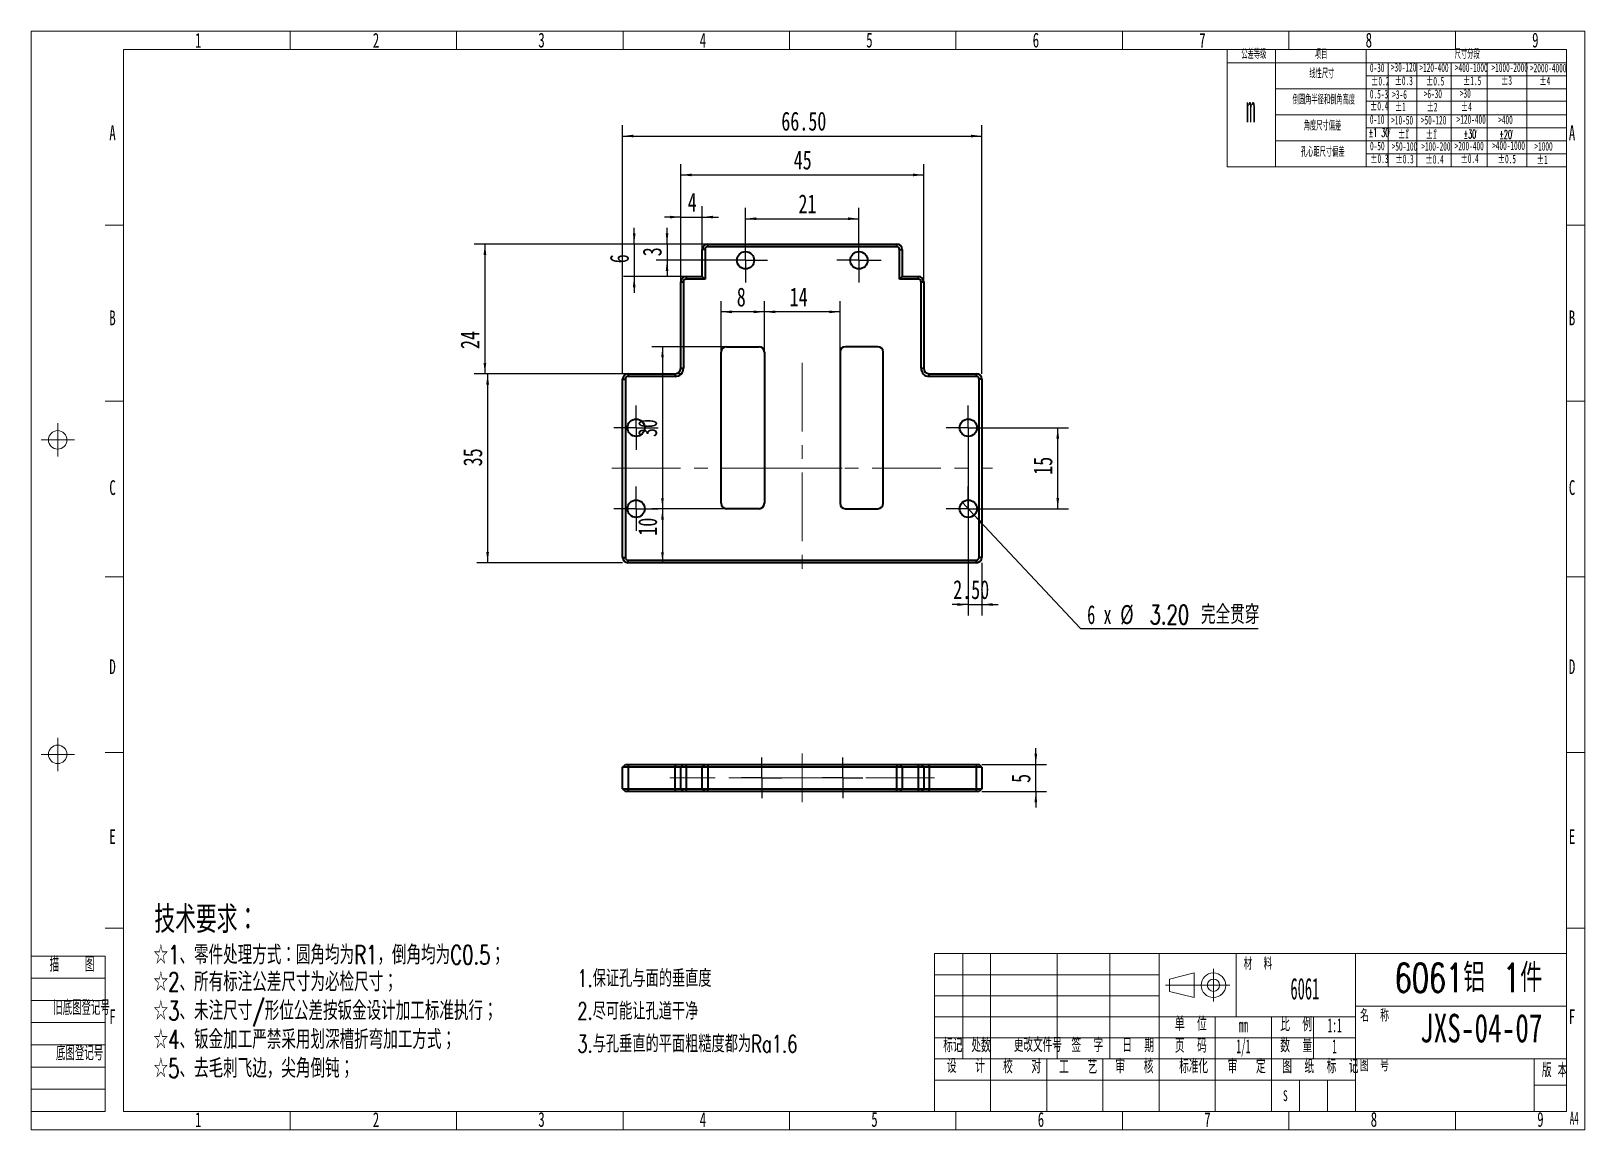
# Model space of a CAD drawing. Header units: millimetres. Extents: x 5 to 292, y 3 to 206.
import ezdxf

# ---------------------------------------------------------------- set-up
doc = ezdxf.new("R2010")
doc.units = ezdxf.units.MM
doc.linetypes.add('CENTERX2', pattern=[20.32, 12.7, -2.54, 2.54, -2.54])
doc.layers.add('10', color=7, linetype='Continuous')
doc.layers.add('SLD-0', color=7, linetype='Continuous')
doc.layers.add('粗实线层', color=7, linetype='Continuous', lineweight=25)
doc.styles.add('SLDTEXTSTYLE0', font='TXT', dxfattribs={"width": 0.7, "bigfont": 'bigfont'})
doc.styles.add('SLDTEXTSTYLE1', font='TXT', dxfattribs={"width": 0.7})
doc.styles.add('SLDTEXTSTYLE10', font='TXT', dxfattribs={"width": 0.510549})
doc.styles.add('SLDTEXTSTYLE11', font='TXT', dxfattribs={"width": 0.516878})
doc.styles.add('SLDTEXTSTYLE12', font='TXT', dxfattribs={"width": 0.516878, "bigfont": 'bigfont'})
doc.styles.add('SLDTEXTSTYLE13', font='TXT', dxfattribs={"width": 0.633333})
doc.styles.add('SLDTEXTSTYLE2', font='TXT', dxfattribs={"width": 0.49, "bigfont": 'bigfont'})
doc.styles.add('SLDTEXTSTYLE3', font='TXT', dxfattribs={"width": 0.495, "bigfont": 'bigfont'})
doc.styles.add('SLDTEXTSTYLE4', font='TXT', dxfattribs={"width": 0.496, "bigfont": 'bigfont'})
doc.styles.add('SLDTEXTSTYLE5', font='TXT', dxfattribs={"width": 0.5125, "bigfont": 'bigfont'})
doc.styles.add('SLDTEXTSTYLE6', font='TXT', dxfattribs={"width": 0.49})
doc.styles.add('SLDTEXTSTYLE7', font='TXT', dxfattribs={"width": 0.638186})
doc.styles.add('SLDTEXTSTYLE8', font='TXT', dxfattribs={"width": 0.484951, "bigfont": 'bigfont'})
doc.styles.add('SLDTEXTSTYLE9', font='TXT', dxfattribs={"width": 0.454852, "bigfont": 'bigfont'})
doc.dimstyles.new('SLDDIMSTYLE0', dxfattribs={"dimtxt": 3.5, "dimasz": 2, "dimexe": 0, "dimexo": 0.0625, "dimgap": 0.875, "dimtad": 2, "dimrnd": 1e-09, "dimzin": 12, "dimdsep": 46, "dimtxsty": 'SLDTEXTSTYLE1', "dimsah": 1, "dimcen": 0.09, "dimadec": 0, "dimazin": 3, "dimtfac": 1, "dimtofl": 0, "dimtmove": 0, "dimatfit": 3, "dimfxl": 0, "dimfrac": 2, "dimtolj": 1, "dimtzin": 12, "dimarcsym": 0})
doc.dimstyles.new('SLDDIMSTYLE1', dxfattribs={"dimtxt": 3.5, "dimasz": 2, "dimexe": 0, "dimexo": 0.0625, "dimgap": 0.875, "dimtad": 2, "dimrnd": 1e-09, "dimzin": 4, "dimdsep": 46, "dimtxsty": 'SLDTEXTSTYLE1', "dimsah": 1, "dimcen": 0.09, "dimadec": 0, "dimazin": 1, "dimtfac": 1, "dimtofl": 0, "dimtmove": 0, "dimatfit": 3, "dimfxl": 0, "dimfrac": 2, "dimtolj": 1, "dimtzin": 12, "dimarcsym": 0})
doc.dimstyles.new('SLDDIMSTYLE2', dxfattribs={"dimtxt": 3.5, "dimasz": 2, "dimexe": 0, "dimexo": 0.0625, "dimgap": 0.875, "dimtad": 2, "dimrnd": 1e-09, "dimzin": 4, "dimdsep": 46, "dimtxsty": 'SLDTEXTSTYLE1', "dimsah": 1, "dimcen": 0.09, "dimadec": 0, "dimazin": 1, "dimtfac": 1, "dimtmove": 0, "dimatfit": 0, "dimfxl": 0, "dimfrac": 2, "dimtolj": 1, "dimtzin": 12, "dimarcsym": 0})
doc.dimstyles.new('SLDDIMSTYLE3', dxfattribs={"dimtxt": 3.5, "dimasz": 2, "dimexe": 0, "dimexo": 0.0625, "dimgap": 0.875, "dimtad": 0, "dimtih": 1, "dimtoh": 1, "dimrnd": 1e-09, "dimzin": 4, "dimdsep": 46, "dimtxsty": 'SLDTEXTSTYLE1', "dimblk1": 'NONE', "dimsah": 1, "dimcen": 0, "dimadec": 0, "dimazin": 1, "dimtfac": 1, "dimtmove": 0, "dimatfit": 3, "dimldrblk": 'NONE', "dimfxl": 0, "dimfrac": 2, "dimtolj": 1, "dimtzin": 12, "dimarcsym": 0})
doc.dimstyles.new('SLDDIMSTYLE4', dxfattribs={"dimtxt": 3.5, "dimasz": 2, "dimexe": 0, "dimexo": 0.0625, "dimgap": 0.875, "dimtad": 2, "dimrnd": 1e-09, "dimzin": 12, "dimdsep": 46, "dimtxsty": 'SLDTEXTSTYLE1', "dimsah": 1, "dimcen": 0.09, "dimadec": 0, "dimazin": 3, "dimtfac": 1, "dimtmove": 0, "dimatfit": 0, "dimfxl": 0, "dimfrac": 2, "dimtolj": 1, "dimtzin": 12, "dimarcsym": 0})

# ---------------------------------------------------------------- blocks, each defined once
blk = doc.blocks.new('SW_NOTE_0')
at = {"layer": 'SLD-0', "color": 0, "char_height": 3.5, "attachment_point": 1, "style": 'SLDTEXTSTYLE0'}
for s, insert in [('☆2、所有标注公差尺寸为必检尺寸；', (0, 4.51)), ('☆3、未注尺寸/形位公差按钣金设计加工标准执行；', (0, -0.82)), ('☆4、钣金加工严禁采用划深槽折弯加工方式；', (0, -6.15)), ('☆5、去毛刺飞边，尖角倒钝；', (0, -11.48))]:
    blk.add_mtext(s, dxfattribs=dict(at, insert=insert))
blk = doc.blocks.new('SW_NOTE_0_1')
at = {"layer": 'SLD-0', "color": 0, "char_height": 1.6, "attachment_point": 1, "style": 'SLDTEXTSTYLE11'}
for s, insert in [('±1', (0, 2.06)), ('°', (1.55, 2.19))]:
    blk.add_mtext(s, dxfattribs=dict(at, insert=insert))
blk = doc.blocks.new('SW_NOTE_0_2')
at = {"layer": 'SLD-0', "color": 0, "char_height": 1.6, "attachment_point": 1, "style": 'SLDTEXTSTYLE11'}
for s, insert in [('±1', (0, 2.06)), ('°', (1.55, 2.19))]:
    blk.add_mtext(s, dxfattribs=dict(at, insert=insert))
blk = doc.blocks.new('SW_NOTE_0_3')
at = {"layer": '粗实线层', "color": 0, "char_height": 3.175, "attachment_point": 1, "style": 'SLDTEXTSTYLE0'}
for s, insert in [('1.保证孔与面的垂直度', (0, 4.09)), ('2.尽可能让孔道干净', (0, -1.97)), ('3.与孔垂直的平面粗糙度都为Ra1.6', (0, -8.03))]:
    blk.add_mtext(s, dxfattribs=dict(at, insert=insert))
blk = doc.blocks.new('_D')
at = {"layer": '10'}
for p, q in [((114.03, 142.81), (87.03, 142.81)), ((89.03, 142.81), (89.03, 107.81)), ((114.03, 107.81), (87.03, 107.81))]:
    blk.add_line(p, q, dxfattribs=at)
for points in [[(89.03, 142.81), (88.78, 140.81), (89.28, 140.81)], [(89.03, 107.81), (89.28, 109.81), (88.78, 109.81)]]:
    blk.add_solid(points, dxfattribs=at)
at = {"layer": '10', "insert": (84.52, 125.66), "char_height": 3.5, "attachment_point": 1, "rotation": 90, "style": 'SLDTEXTSTYLE1'}
blk.add_mtext('35', dxfattribs=at)
blk = doc.blocks.new('_D_1')
at = {"layer": '10'}
for p, q in [((124.78, 166.81), (86.53, 166.81)), ((88.53, 166.81), (88.53, 142.81)), ((124.78, 142.81), (86.53, 142.81))]:
    blk.add_line(p, q, dxfattribs=at)
for points in [[(88.53, 166.81), (88.28, 164.81), (88.78, 164.81)], [(88.53, 142.81), (88.78, 144.81), (88.28, 144.81)]]:
    blk.add_solid(points, dxfattribs=at)
at = {"layer": '10', "insert": (84.02, 147.38), "char_height": 3.5, "attachment_point": 1, "rotation": 90, "style": 'SLDTEXTSTYLE1'}
blk.add_mtext('24', dxfattribs=at)
blk = doc.blocks.new('_D_2')
at = {"layer": '10'}
for p, q in [((114.03, 142.81), (114.03, 188.81)), ((180.53, 142.81), (180.53, 188.81)), ((114.03, 186.81), (180.53, 186.81))]:
    blk.add_line(p, q, dxfattribs=at)
for points in [[(114.03, 186.81), (116.03, 186.56), (116.03, 187.06)], [(180.53, 186.81), (178.53, 187.06), (178.53, 186.56)]]:
    blk.add_solid(points, dxfattribs=at)
at = {"layer": '10', "insert": (143.41, 191.32), "char_height": 3.5, "attachment_point": 1, "style": 'SLDTEXTSTYLE1'}
blk.add_mtext('66.50', dxfattribs=at)
blk = doc.blocks.new('_D_3')
at = {"layer": '10'}
for p, q in [((178.03, 128.71), (178.03, 98.07)), ((180.53, 107.81), (180.53, 98.07)), ((178.03, 100.07), (175.03, 100.07)), ((178.03, 100.07), (180.53, 100.07)), ((180.53, 100.07), (183.53, 100.07))]:
    blk.add_line(p, q, dxfattribs=at)
for points in [[(178.03, 100.07), (176.03, 100.32), (176.03, 99.82)], [(180.53, 100.07), (182.53, 99.82), (182.53, 100.32)]]:
    blk.add_solid(points, dxfattribs=at)
at = {"layer": '10', "insert": (175.23, 104.59), "char_height": 3.5, "attachment_point": 1, "style": 'SLDTEXTSTYLE1'}
blk.add_mtext('2.50', dxfattribs=at)
blk = doc.blocks.new('_D_4')
at = {"layer": '10'}
for p, q in [((182.13, 132.81), (196.59, 132.81)), ((194.59, 117.81), (194.59, 132.81)), ((182.13, 117.81), (196.59, 117.81))]:
    blk.add_line(p, q, dxfattribs=at)
for points in [[(194.59, 132.81), (194.34, 130.81), (194.84, 130.81)], [(194.59, 117.81), (194.84, 119.81), (194.34, 119.81)]]:
    blk.add_solid(points, dxfattribs=at)
at = {"layer": '10', "insert": (190.08, 124.09), "char_height": 3.5, "attachment_point": 1, "rotation": 90, "style": 'SLDTEXTSTYLE1'}
blk.add_mtext('15', dxfattribs=at)
blk = doc.blocks.new('_D_5')
at = {"layer": '10'}
for p, q in [((176.94, 118.98), (179.12, 116.64)), ((179.12, 116.64), (198.79, 95.63)), ((198.79, 95.63), (231.73, 95.63))]:
    blk.add_line(p, q, dxfattribs=at)
blk.add_solid([(179.12, 116.64), (180.31, 115.01), (180.67, 115.35)], dxfattribs=at)
at = {"layer": '10', "char_height": 3.5, "attachment_point": 1}
for s, insert, style in [('6 x', (200.04, 99.96), 'SLDTEXTSTYLE13'), ('%%c', (206.16, 99.97), 'SLDTEXTSTYLE1'), ('3.20 完全贯穿', (211.59, 99.96), 'SLDTEXTSTYLE0')]:
    blk.add_mtext(s, dxfattribs=dict(at, insert=insert, style=style))
blk = doc.blocks.new('_None')
blk = doc.blocks.new('_D_6')
at = {"layer": '10'}
for p, q in [((122.25, 166.81), (122.25, 169.81)), ((129.78, 166.81), (120.25, 166.81)), ((122.25, 166.81), (122.25, 163.81)), ((132.68, 163.81), (120.25, 163.81)), ((122.25, 163.81), (122.25, 160.81))]:
    blk.add_line(p, q, dxfattribs=at)
for points in [[(122.25, 166.81), (122.5, 168.81), (122, 168.81)], [(122.25, 163.81), (122, 161.81), (122.5, 161.81)]]:
    blk.add_solid(points, dxfattribs=at)
at = {"layer": '10', "insert": (117.74, 164.55), "char_height": 3.5, "attachment_point": 1, "rotation": 90, "style": 'SLDTEXTSTYLE1'}
blk.add_mtext('3', dxfattribs=at)
blk = doc.blocks.new('_D_7')
at = {"layer": '10'}
for p, q in [((136.78, 167.91), (136.78, 173.5)), ((157.78, 167.91), (157.78, 173.5)), ((136.78, 171.5), (157.78, 171.5))]:
    blk.add_line(p, q, dxfattribs=at)
for points in [[(136.78, 171.5), (138.78, 171.25), (138.78, 171.75)], [(157.78, 171.5), (155.78, 171.75), (155.78, 171.25)]]:
    blk.add_solid(points, dxfattribs=at)
at = {"layer": '10', "insert": (146.58, 176.01), "char_height": 3.5, "attachment_point": 1, "style": 'SLDTEXTSTYLE1'}
blk.add_mtext('21', dxfattribs=at)
blk = doc.blocks.new('_D_8')
at = {"layer": '10'}
for p, q in [((124.78, 159.81), (124.78, 181.61)), ((169.78, 159.81), (169.78, 181.61)), ((124.78, 179.61), (169.78, 179.61))]:
    blk.add_line(p, q, dxfattribs=at)
for points in [[(124.78, 179.61), (126.78, 179.36), (126.78, 179.86)], [(169.78, 179.61), (167.78, 179.86), (167.78, 179.36)]]:
    blk.add_solid(points, dxfattribs=at)
at = {"layer": '10', "insert": (145.7, 184.12), "char_height": 3.5, "attachment_point": 1, "style": 'SLDTEXTSTYLE1'}
blk.add_mtext('45', dxfattribs=at)
blk = doc.blocks.new('_D_9')
at = {"layer": '10'}
for p, q in [((116.17, 166.81), (116.17, 169.81)), ((129.78, 166.81), (114.17, 166.81)), ((116.17, 166.81), (116.17, 160.81)), ((125.78, 160.81), (114.17, 160.81)), ((116.17, 160.81), (116.17, 157.81))]:
    blk.add_line(p, q, dxfattribs=at)
for points in [[(116.17, 166.81), (116.42, 168.81), (115.92, 168.81)], [(116.17, 160.81), (115.92, 158.81), (116.42, 158.81)]]:
    blk.add_solid(points, dxfattribs=at)
at = {"layer": '10', "insert": (111.66, 163.26), "char_height": 3.5, "attachment_point": 1, "rotation": 90, "style": 'SLDTEXTSTYLE1'}
blk.add_mtext('6', dxfattribs=at)
blk = doc.blocks.new('_D_10')
at = {"layer": '10'}
for p, q in [((124.78, 159.81), (124.78, 173.81)), ((128.78, 165.81), (128.78, 173.81)), ((124.78, 171.81), (121.78, 171.81)), ((124.78, 171.81), (128.78, 171.81)), ((128.78, 171.81), (131.78, 171.81))]:
    blk.add_line(p, q, dxfattribs=at)
for points in [[(124.78, 171.81), (122.78, 172.06), (122.78, 171.56)], [(128.78, 171.81), (130.78, 171.56), (130.78, 172.06)]]:
    blk.add_solid(points, dxfattribs=at)
at = {"layer": '10', "insert": (126.09, 176.32), "char_height": 3.5, "attachment_point": 1, "style": 'SLDTEXTSTYLE1'}
blk.add_mtext('4', dxfattribs=at)
blk = doc.blocks.new('_D_11')
at = {"layer": '10'}
for p, q in [((132.28, 146.81), (132.28, 156.26)), ((140.28, 146.81), (140.28, 156.26)), ((140.28, 154.26), (132.28, 154.26))]:
    blk.add_line(p, q, dxfattribs=at)
for points in [[(132.28, 154.26), (134.28, 154.01), (134.28, 154.51)], [(140.28, 154.26), (138.28, 154.51), (138.28, 154.01)]]:
    blk.add_solid(points, dxfattribs=at)
at = {"layer": '10', "insert": (135.16, 158.77), "char_height": 3.5, "attachment_point": 1, "style": 'SLDTEXTSTYLE1'}
blk.add_mtext('8', dxfattribs=at)
blk = doc.blocks.new('_D_12')
at = {"layer": '10'}
for p, q in [((133.28, 147.81), (119.41, 147.81)), ((121.41, 147.81), (121.41, 117.81)), ((133.28, 117.81), (119.41, 117.81))]:
    blk.add_line(p, q, dxfattribs=at)
for points in [[(121.41, 147.81), (121.16, 145.81), (121.66, 145.81)], [(121.41, 117.81), (121.66, 119.81), (121.16, 119.81)]]:
    blk.add_solid(points, dxfattribs=at)
at = {"layer": '10', "insert": (116.9, 131.08), "char_height": 3.5, "attachment_point": 1, "rotation": 90, "style": 'SLDTEXTSTYLE1'}
blk.add_mtext('30', dxfattribs=at)
blk = doc.blocks.new('_D_13')
at = {"layer": '10'}
for p, q in [((140.28, 146.81), (140.28, 156.26)), ((154.28, 146.81), (154.28, 156.26)), ((154.28, 154.26), (140.28, 154.26))]:
    blk.add_line(p, q, dxfattribs=at)
for points in [[(140.28, 154.26), (142.28, 154.01), (142.28, 154.51)], [(154.28, 154.26), (152.28, 154.51), (152.28, 154.01)]]:
    blk.add_solid(points, dxfattribs=at)
at = {"layer": '10', "insert": (144.95, 158.77), "char_height": 3.5, "attachment_point": 1, "style": 'SLDTEXTSTYLE1'}
blk.add_mtext('14', dxfattribs=at)
blk = doc.blocks.new('_D_14')
at = {"layer": '10'}
for p, q in [((133.28, 117.81), (119.41, 117.81)), ((121.41, 117.81), (121.41, 107.81))]:
    blk.add_line(p, q, dxfattribs=at)
for points in [[(121.41, 117.81), (121.16, 115.81), (121.66, 115.81)], [(121.41, 107.81), (121.66, 109.81), (121.16, 109.81)]]:
    blk.add_solid(points, dxfattribs=at)
at = {"layer": '10', "insert": (116.9, 112.82), "char_height": 3.5, "attachment_point": 1, "rotation": 90, "style": 'SLDTEXTSTYLE1'}
blk.add_mtext('10', dxfattribs=at)
blk = doc.blocks.new('SW_CENTERMARKSYMBOL_0')
at = {"layer": '10', "color": 0}
for p, q in [((0, 2.5), (0, 4.1)), ((-2.5, 0), (-4.1, 0)), ((0, 0), (-2.5, 0)), ((0, 0), (0, 2.5)), ((0, 0), (0, -2.5)), ((0, 0), (2.5, 0)), ((2.5, 0), (4.1, 0)), ((0, -2.5), (0, -4.1))]:
    blk.add_line(p, q, dxfattribs=at)
blk = doc.blocks.new('SW_CENTERMARKSYMBOL_1')
at = {"layer": '10', "color": 0}
for p, q in [((0, 2.5), (0, 4.1)), ((-2.5, 0), (-4.1, 0)), ((0, 0), (-2.5, 0)), ((0, 0), (0, 2.5)), ((0, 0), (0, -2.5)), ((0, 0), (2.5, 0)), ((2.5, 0), (4.1, 0)), ((0, -2.5), (0, -4.1))]:
    blk.add_line(p, q, dxfattribs=at)
blk = doc.blocks.new('SW_CENTERMARKSYMBOL_2')
at = {"layer": '10', "color": 0}
for p, q in [((0, 2.5), (0, 4.1)), ((-2.5, 0), (-4.1, 0)), ((0, 0), (-2.5, 0)), ((0, 0), (0, 2.5)), ((0, 0), (0, -2.5)), ((0, 0), (2.5, 0)), ((2.5, 0), (4.1, 0)), ((0, -2.5), (0, -4.1))]:
    blk.add_line(p, q, dxfattribs=at)
blk = doc.blocks.new('SW_CENTERMARKSYMBOL_3')
at = {"layer": '10', "color": 0}
for p, q in [((0, 2.5), (0, 4.1)), ((-2.5, 0), (-4.1, 0)), ((0, 0), (-2.5, 0)), ((0, 0), (0, 2.5)), ((0, 0), (0, -2.5)), ((0, 0), (2.5, 0)), ((2.5, 0), (4.1, 0)), ((0, -2.5), (0, -4.1))]:
    blk.add_line(p, q, dxfattribs=at)
blk = doc.blocks.new('SW_CENTERMARKSYMBOL_4')
at = {"layer": '10', "color": 0}
for p, q in [((0, 2.5), (0, 4.1)), ((-2.5, 0), (-4.1, 0)), ((0, 0), (-2.5, 0)), ((0, 0), (0, 2.5)), ((0, 0), (0, -2.5)), ((0, 0), (2.5, 0)), ((2.5, 0), (4.1, 0)), ((0, -2.5), (0, -4.1))]:
    blk.add_line(p, q, dxfattribs=at)
blk = doc.blocks.new('SW_CENTERMARKSYMBOL_5')
at = {"layer": '10', "color": 0}
for p, q in [((0, 2.5), (0, 4.1)), ((-2.5, 0), (-4.1, 0)), ((0, 0), (-2.5, 0)), ((0, 0), (0, 2.5)), ((0, 0), (0, -2.5)), ((0, 0), (2.5, 0)), ((2.5, 0), (4.1, 0)), ((0, -2.5), (0, -4.1))]:
    blk.add_line(p, q, dxfattribs=at)
blk = doc.blocks.new('_D_15')
at = {"layer": '10'}
for p, q in [((190.53, 70.47), (190.53, 73.47)), ((180.53, 70.47), (192.53, 70.47)), ((190.53, 65.47), (190.53, 70.47)), ((180.53, 65.47), (192.53, 65.47)), ((190.53, 65.47), (190.53, 62.47))]:
    blk.add_line(p, q, dxfattribs=at)
for points in [[(190.53, 70.47), (190.78, 72.47), (190.28, 72.47)], [(190.53, 65.47), (190.28, 63.47), (190.78, 63.47)]]:
    blk.add_solid(points, dxfattribs=at)
at = {"layer": '10', "insert": (186.02, 67.05), "char_height": 3.5, "attachment_point": 1, "rotation": 90, "style": 'SLDTEXTSTYLE1'}
blk.add_mtext('5', dxfattribs=at)
blk = doc.blocks.new('SW_CENTERMARKSYMBOL_6')
at = {"layer": '10', "color": 0}
for p, q in [((0, 2.5), (0, 3.75)), ((-2.5, 0), (-3.75, 0)), ((0, 0), (-2.5, 0)), ((0, 0), (0, 2.5)), ((0, 0), (0, -2.5)), ((0, 0), (2.5, 0)), ((2.5, 0), (3.75, 0)), ((0, -2.5), (0, -3.75))]:
    blk.add_line(p, q, dxfattribs=at)
blk = doc.blocks.new('SW_CENTERMARKSYMBOL_7')
at = {"layer": '10', "color": 0}
for p, q in [((0, 2.5), (0, 3.75)), ((-2.5, 0), (-3.75, 0)), ((0, 0), (-2.5, 0)), ((0, 0), (0, 2.5)), ((0, 0), (0, -2.5)), ((0, 0), (2.5, 0)), ((2.5, 0), (3.75, 0)), ((0, -2.5), (0, -3.75))]:
    blk.add_line(p, q, dxfattribs=at)

msp = doc.modelspace()

# ---------------------------------------------------------------- linework, layer by layer
at = {"color": 7, "linetype": 'Continuous', "lineweight": 35}
for p, q in [((129.28, 165.81), (128.78, 165.81)), ((128.78, 160.81), (128.78, 165.81)), ((129.28, 165.81), (129.28, 160.31)), ((129.78, 166.31), (129.78, 166.81)), ((129.78, 166.81), (164.78, 166.81)), ((164.78, 166.31), (129.78, 166.31)), ((164.78, 166.31), (164.78, 166.81)), ((165.28, 160.31), (165.28, 165.81)), ((165.28, 165.81), (165.78, 165.81)), ((165.78, 165.81), (165.78, 160.81)), ((124.78, 159.81), (125.28, 159.81)), ((124.78, 143.81), (124.78, 159.81)), ((125.28, 159.81), (125.28, 143.81)), ((125.78, 160.81), (125.78, 160.31)), ((125.78, 160.81), (128.78, 160.81)), ((129.28, 160.31), (125.78, 160.31)), ((129.28, 160.31), (128.78, 160.81)), ((165.28, 160.31), (165.78, 160.81)), ((168.78, 160.31), (165.28, 160.31)), ((165.78, 160.81), (168.78, 160.81)), ((168.78, 160.31), (168.78, 160.81)), ((169.28, 143.81), (169.28, 159.81)), ((169.28, 159.81), (169.78, 159.81)), ((169.78, 159.81), (169.78, 143.81)), ((132.28, 118.81), (132.28, 146.81)), ((133.28, 147.81), (139.28, 147.81)), ((140.28, 146.81), (140.28, 118.81)), ((154.28, 146.81), (154.28, 118.81)), ((161.28, 147.81), (155.28, 147.81)), ((162.28, 118.81), (162.28, 146.81)), ((114.03, 108.81), (114.03, 141.81)), ((114.03, 141.81), (114.53, 141.81)), ((114.53, 141.81), (114.53, 108.81)), ((115.03, 142.81), (115.03, 142.31)), ((115.03, 142.81), (123.78, 142.81)), ((123.78, 142.31), (115.03, 142.31)), ((123.78, 142.81), (123.78, 142.31)), ((124.78, 143.81), (125.28, 143.81)), ((169.28, 143.81), (169.78, 143.81)), ((170.78, 142.31), (170.78, 142.81)), ((170.78, 142.81), (179.53, 142.81)), ((179.53, 142.31), (170.78, 142.31)), ((179.53, 142.31), (179.53, 142.81)), ((180.03, 108.81), (180.03, 141.81)), ((180.53, 141.81), (180.03, 141.81)), ((180.53, 141.81), (180.53, 108.81)), ((139.28, 117.81), (133.28, 117.81)), ((155.28, 117.81), (161.28, 117.81)), ((114.03, 108.81), (114.53, 108.81)), ((115.03, 108.31), (179.53, 108.31)), ((115.03, 107.81), (115.03, 108.31)), ((179.53, 107.81), (115.03, 107.81)), ((179.53, 107.81), (179.53, 108.31)), ((180.53, 108.81), (180.03, 108.81)), ((114.03, 69.973), (114.53, 70.473)), ((115.03, 69.973), (114.03, 69.973)), ((114.03, 65.973), (114.03, 69.973)), ((114.53, 70.473), (115.03, 70.473)), ((115.03, 70.473), (115.03, 69.973)), ((115.03, 70.473), (123.78, 70.473)), ((123.78, 69.973), (115.03, 69.973)), ((115.03, 69.973), (115.03, 65.973)), ((123.78, 70.473), (123.78, 69.973)), ((123.78, 70.473), (125.28, 70.473)), ((124.78, 69.973), (123.78, 69.973)), ((123.78, 65.973), (123.78, 69.973)), ((125.28, 70.473), (124.78, 69.973)), ((125.78, 69.973), (124.78, 69.973)), ((124.78, 65.973), (124.78, 69.973)), ((125.28, 70.473), (125.78, 70.473)), ((125.78, 70.473), (125.78, 69.973)), ((125.78, 70.473), (129.28, 70.473)), ((128.78, 69.973), (125.78, 69.973)), ((125.78, 69.973), (125.78, 65.973)), ((129.28, 70.473), (128.78, 69.973)), ((129.78, 69.973), (128.78, 69.973)), ((128.78, 65.973), (128.78, 69.973)), ((129.28, 70.473), (129.78, 70.473)), ((129.78, 70.473), (164.78, 70.473)), ((129.78, 70.473), (129.78, 69.973)), ((164.78, 69.973), (129.78, 69.973)), ((129.78, 69.973), (129.78, 65.973)), ((164.78, 70.473), (164.78, 69.973)), ((164.78, 70.473), (165.28, 70.473)), ((165.78, 69.973), (164.78, 69.973)), ((164.78, 65.973), (164.78, 69.973)), ((165.28, 70.473), (165.78, 69.973)), ((165.28, 70.473), (168.78, 70.473)), ((165.78, 69.973), (165.78, 65.973)), ((168.78, 69.973), (165.78, 69.973)), ((168.78, 69.973), (168.78, 70.473)), ((168.78, 70.473), (169.28, 70.473)), ((169.78, 69.973), (168.78, 69.973)), ((168.78, 65.973), (168.78, 69.973)), ((169.78, 69.973), (169.28, 70.473)), ((169.28, 70.473), (170.78, 70.473)), ((169.78, 69.973), (169.78, 65.973)), ((170.78, 69.973), (169.78, 69.973)), ((170.78, 69.973), (170.78, 70.473)), ((170.78, 70.473), (179.53, 70.473)), ((170.78, 69.973), (170.78, 65.973)), ((179.53, 69.973), (170.78, 69.973)), ((179.53, 69.973), (179.53, 70.473)), ((179.53, 70.473), (180.03, 70.473)), ((180.53, 69.973), (179.53, 69.973)), ((179.53, 65.973), (179.53, 69.973)), ((180.53, 69.973), (180.03, 70.473)), ((180.53, 69.973), (180.53, 65.973)), ((114.03, 65.973), (115.03, 65.973)), ((114.03, 65.973), (114.53, 65.473)), ((115.03, 65.473), (114.53, 65.473)), ((115.03, 65.973), (123.78, 65.973)), ((115.03, 65.973), (115.03, 65.473)), ((123.78, 65.473), (115.03, 65.473)), ((123.78, 65.973), (124.78, 65.973)), ((123.78, 65.973), (123.78, 65.473)), ((125.28, 65.473), (123.78, 65.473)), ((124.78, 65.973), (125.78, 65.973)), ((124.78, 65.973), (125.28, 65.473)), ((125.78, 65.473), (125.28, 65.473)), ((125.78, 65.973), (128.78, 65.973)), ((125.78, 65.973), (125.78, 65.473)), ((129.28, 65.473), (125.78, 65.473)), ((128.78, 65.973), (129.78, 65.973)), ((129.28, 65.473), (128.78, 65.973)), ((129.78, 65.473), (129.28, 65.473)), ((129.78, 65.973), (164.78, 65.973)), ((129.78, 65.473), (129.78, 65.973)), ((164.78, 65.473), (129.78, 65.473)), ((164.78, 65.973), (165.78, 65.973)), ((164.78, 65.473), (164.78, 65.973)), ((165.28, 65.473), (164.78, 65.473)), ((165.28, 65.473), (165.78, 65.973)), ((168.78, 65.473), (165.28, 65.473)), ((165.78, 65.973), (168.78, 65.973)), ((168.78, 65.973), (169.78, 65.973)), ((168.78, 65.473), (168.78, 65.973)), ((169.28, 65.473), (168.78, 65.473)), ((169.28, 65.473), (169.78, 65.973)), ((170.78, 65.473), (169.28, 65.473)), ((169.78, 65.973), (170.78, 65.973)), ((170.78, 65.473), (170.78, 65.973)), ((170.78, 65.973), (179.53, 65.973)), ((179.53, 65.473), (170.78, 65.473)), ((179.53, 65.973), (180.53, 65.973)), ((179.53, 65.473), (179.53, 65.973)), ((180.03, 65.473), (179.53, 65.473)), ((180.53, 65.973), (180.03, 65.473))]:
    msp.add_line(p, q, dxfattribs=at)
for centre in [(136.78, 163.81), (157.78, 163.81), (116.53, 132.81), (178.03, 132.81), (116.53, 117.81), (178.03, 117.81)]:
    msp.add_circle(centre, 1.6, dxfattribs=at)
for centre, radius, start, end in [((129.78, 165.81), 1, 90, 180), ((129.78, 165.81), 0.5, 90, 180), ((164.78, 165.81), 1, 0, 90), ((164.78, 165.81), 0.5, 0, 90), ((125.78, 159.81), 1, 90, 180), ((125.78, 159.81), 0.5, 90, 180), ((168.78, 159.81), 1, 0, 90), ((168.78, 159.81), 0.5, 0, 90), ((133.28, 146.81), 1, 90, 180), ((139.28, 146.81), 1, 0, 90), ((155.28, 146.81), 1, 90, 180), ((161.28, 146.81), 1, 0, 90), ((115.03, 141.81), 1, 90, 180), ((115.03, 141.81), 0.5, 90, 180), ((123.78, 143.81), 1.5, 270, 0), ((123.78, 143.81), 1, 270, 0), ((170.78, 143.81), 1.5, 180, 270), ((170.78, 143.81), 1, 180, 270), ((179.53, 141.81), 1, 0, 90), ((179.53, 141.81), 0.5, 0, 90), ((133.28, 118.81), 1, 180, 270), ((139.28, 118.81), 1, 270, 0), ((155.28, 118.81), 1, 180, 270), ((161.28, 118.81), 1, 270, 0), ((115.03, 108.81), 1, 180, 270), ((115.03, 108.81), 0.5, 180, 270), ((179.53, 108.81), 0.5, 270, 0), ((179.53, 108.81), 1, 270, 0)]:
    msp.add_arc(centre, radius, start, end, dxfattribs=at)
at = {"layer": '10', "linetype": 'CENTERX2', "lineweight": 18}
for p, q in [((147.28, 144.81), (147.28, 105.81)), ((112.03, 125.31), (154.655, 125.31)), ((139.905, 125.31), (182.53, 125.31)), ((147.28, 72.473), (147.28, 63.473)), ((171.78, 67.973), (122.78, 67.973))]:
    msp.add_line(p, q, dxfattribs=at)
at = {"layer": 'SLD-0', "color": 179, "linetype": 'Continuous', "lineweight": 18}
for p, q in [((4.5, 2.8), (4.5, 206.245)), ((4.5, 206.245), (292.2, 206.245)), ((52.45, 202.82), (52.45, 206.245)), ((83.275, 202.82), (83.275, 206.245)), ((114.1, 202.82), (114.1, 206.245)), ((144.925, 202.82), (144.925, 206.245)), ((144.925, 202.82), (144.925, 206.245)), ((175.75, 202.82), (175.75, 206.245)), ((175.75, 202.82), (175.75, 206.245)), ((206.575, 202.82), (206.575, 206.245)), ((206.575, 202.82), (206.575, 206.245)), ((237.4, 202.82), (237.4, 206.245)), ((237.4, 202.82), (237.4, 206.245)), ((268.225, 202.82), (268.225, 206.245)), ((268.225, 202.82), (268.225, 206.245)), ((292.2, 206.245), (292.2, 2.8)), ((21.625, 202.82), (288.775, 202.82)), ((21.625, 202.82), (21.625, 6.225)), ((225.984, 202.793), (288.775, 202.82)), ((225.984, 202.793), (225.984, 181.11)), ((234.928, 202.793), (234.928, 181.11)), ((251.668, 202.793), (251.668, 181.11)), ((288.775, 6.225), (288.775, 202.82)), ((288.775, 202.82), (288.775, 181.11)), ((225.984, 200.373), (234.907, 200.373)), ((234.928, 200.388), (288.761, 200.388)), ((255.797, 200.388), (255.797, 197.983)), ((261.072, 200.388), (261.072, 181.11)), ((267.446, 200.388), (267.446, 181.11)), ((274.097, 200.388), (274.097, 193.239)), ((281.436, 200.388), (281.436, 193.239)), ((251.699, 197.983), (288.761, 197.983)), ((255.797, 197.98), (255.797, 195.575)), ((234.928, 195.54), (288.761, 195.54)), ((251.699, 193.269), (288.775, 193.269)), ((255.797, 195.54), (255.797, 181.11)), ((274.097, 193.135), (274.097, 181.11)), ((281.436, 193.135), (281.436, 181.11)), ((234.928, 190.73), (288.775, 190.73)), ((251.678, 188.325), (288.775, 188.325)), ((234.928, 185.92), (288.775, 185.92)), ((251.678, 183.515), (288.775, 183.515)), ((225.984, 181.11), (288.761, 181.11)), ((21.625, 170.282), (18.2, 170.282)), ((288.775, 170.282), (292.2, 170.282)), ((21.625, 137.745), (18.2, 137.745)), ((288.775, 137.745), (292.2, 137.745)), ((9.432, 130.553), (9.432, 133.635)), ((9.432, 130.553), (6.35, 130.553)), ((9.432, 130.553), (12.515, 130.553)), ((9.432, 130.553), (9.432, 127.47)), ((21.625, 105.207), (18.2, 105.207)), ((288.775, 105.207), (292.2, 105.207)), ((9.432, 72.328), (9.432, 75.41)), ((9.432, 72.328), (6.35, 72.328)), ((9.432, 72.328), (9.432, 69.245)), ((9.432, 72.328), (12.515, 72.328)), ((21.625, 72.67), (18.2, 72.67)), ((288.775, 72.67), (292.2, 72.67)), ((21.625, 40.133), (18.2, 40.133)), ((288.775, 40.133), (292.2, 40.133)), ((18.2, 34.995), (4.5, 34.995)), ((18.2, 34.995), (18.2, 6.225)), ((171.742, 6.186), (171.742, 35.436)), ((171.742, 35.436), (288.742, 35.436)), ((177.016, 15.936), (177.016, 35.436)), ((182.142, 6.186), (182.142, 35.436)), ((194.492, 15.936), (194.492, 35.436)), ((204.242, 15.936), (204.242, 35.436)), ((213.342, 6.186), (213.342, 35.436)), ((227.642, 23.736), (227.642, 35.436)), ((249.742, 35.436), (249.742, 6.186)), ((288.776, 35.436), (288.776, 6.186)), ((215.292, 30.723), (219.842, 31.861)), ((219.842, 31.861), (219.842, 27.311)), ((223.417, 29.586), (223.417, 32.619)), ((18.2, 30.885), (4.5, 30.885)), ((171.742, 31.536), (213.342, 31.536)), ((214.533, 29.586), (220.704, 29.586)), ((215.292, 30.723), (215.292, 28.448)), ((215.292, 28.448), (215.292, 30.723)), ((223.417, 29.586), (220.6, 29.586)), ((223.417, 29.586), (226.45, 29.586)), ((223.417, 29.586), (223.417, 26.553)), ((18.2, 26.775), (4.5, 26.775)), ((171.742, 27.636), (213.342, 27.636)), ((215.292, 28.448), (219.842, 27.311)), ((171.742, 23.736), (213.342, 23.736)), ((213.342, 23.736), (249.742, 23.736)), ((223.742, 6.186), (223.742, 23.736)), ((234.142, 6.186), (234.142, 23.736)), ((241.942, 23.736), (241.942, 15.936)), ((249.742, 25.686), (288.742, 25.686)), ((18.2, 22.665), (4.5, 22.665)), ((18.2, 18.555), (4.5, 18.555)), ((171.742, 19.836), (249.742, 19.836)), ((18.2, 14.445), (4.5, 14.445)), ((171.742, 15.936), (249.742, 15.936)), ((192.542, 6.186), (192.542, 15.936)), ((202.942, 6.186), (202.942, 15.936)), ((249.742, 15.936), (288.742, 15.936)), ((282.776, 6.186), (282.776, 15.936)), ((21.625, 6.225), (21.625, 11.739)), ((171.742, 12.036), (234.136, 12.022)), ((234.142, 12.036), (249.742, 12.036)), ((239.342, 6.186), (239.342, 12.036)), ((244.542, 6.186), (244.542, 12.036)), ((18.2, 10.335), (4.5, 10.335)), ((282.776, 11.061), (288.776, 11.061)), ((18.2, 6.225), (4.5, 6.225)), ((288.775, 6.225), (21.625, 6.225)), ((165.475, 6.225), (21.625, 6.225)), ((52.45, 6.225), (52.45, 2.8)), ((83.275, 6.225), (83.275, 2.8)), ((114.1, 6.225), (114.1, 2.8)), ((114.1, 6.225), (114.1, 2.8)), ((144.925, 6.225), (144.925, 2.8)), ((144.925, 6.225), (144.925, 2.8)), ((171.742, 6.186), (288.742, 6.186)), ((175.75, 6.225), (175.75, 2.8)), ((175.75, 6.225), (175.75, 2.8)), ((206.575, 6.225), (206.575, 2.8)), ((206.575, 6.225), (206.575, 2.8)), ((237.4, 6.225), (237.4, 2.8)), ((237.4, 6.225), (237.4, 2.8)), ((268.225, 6.225), (268.225, 2.8)), ((268.225, 6.225), (268.225, 2.8)), ((292.2, 2.8), (4.5, 2.8))]:
    msp.add_line(p, q, dxfattribs=at)
for centre, radius in [((9.432, 130.553), 1.712), ((9.432, 72.328), 1.712), ((223.417, 29.586), 2.275), ((223.417, 29.586), 1.138)]:
    msp.add_circle(centre, radius, dxfattribs=at)

# ---------------------------------------------------------------- block references
at = {"layer": '10'}
for name, p in [('SW_CENTERMARKSYMBOL_4', (136.78, 163.81)), ('SW_CENTERMARKSYMBOL_5', (157.78, 163.81)), ('SW_CENTERMARKSYMBOL_3', (116.53, 132.81)), ('SW_CENTERMARKSYMBOL_0', (178.03, 132.81)), ('SW_CENTERMARKSYMBOL_2', (116.53, 117.81)), ('SW_CENTERMARKSYMBOL_1', (178.03, 117.81)), ('SW_CENTERMARKSYMBOL_6', (139.78, 67.973)), ('SW_CENTERMARKSYMBOL_7', (154.78, 67.973))]:
    msp.add_blockref(name, p, dxfattribs=at)
at = {"layer": 'SLD-0'}
for name, p in [('SW_NOTE_0_2', (257.574, 185.917)), ('SW_NOTE_0_1', (262.725, 185.85)), ('SW_NOTE_0', (27.181, 27.454))]:
    msp.add_blockref(name, p, dxfattribs=at)
at = {"layer": '粗实线层'}
msp.add_blockref('SW_NOTE_0_3', (105.631, 28.366), dxfattribs=at)

# ---------------------------------------------------------------- texts
at = {"layer": 'SLD-0'}
for s, insert, char_height, attachment_point, style in [('1', (34.855, 205.906), 2.74, 1, 'SLDTEXTSTYLE7'), ('2', (67.771, 205.906), 2.74, 1, 'SLDTEXTSTYLE7'), ('3', (98.414, 205.953), 2.74, 1, 'SLDTEXTSTYLE7'), ('4', (128.3, 205.895), 2.74, 1, 'SLDTEXTSTYLE7'), ('5', (159.125, 205.942), 2.74, 1, 'SLDTEXTSTYLE7'), ('6', (189.95, 205.953), 2.74, 1, 'SLDTEXTSTYLE7'), ('7', (220.775, 205.895), 2.74, 1, 'SLDTEXTSTYLE7'), ('8', (251.6, 205.953), 2.74, 1, 'SLDTEXTSTYLE7'), ('9', (282.425, 205.953), 2.74, 1, 'SLDTEXTSTYLE7'), ('公差等级', (228.587, 202.732), 1.6, 1, 'SLDTEXTSTYLE12'), ('项目', (242.193, 202.71), 1.6, 1, 'SLDTEXTSTYLE12'), ('尺寸分段', (268.092, 202.722), 1.6, 1, 'SLDTEXTSTYLE12'), ('线性尺寸', (241.164, 199.128), 1.6, 1, 'SLDTEXTSTYLE12'), ('0-30', (252.388, 200.253), 1.6, 1, 'SLDTEXTSTYLE11'), ('>30-120', (256.277, 200.342), 1.6, 1, 'SLDTEXTSTYLE11'), ('>120-400', (261.557, 200.275), 1.6, 1, 'SLDTEXTSTYLE11'), ('>400-1000', (268.118, 200.275), 1.6, 1, 'SLDTEXTSTYLE11'), ('>1000-2000', (274.903, 200.275), 1.6, 1, 'SLDTEXTSTYLE11'), ('>2000-4000', (282.032, 200.208), 1.6, 1, 'SLDTEXTSTYLE11'), ('±0.2', (252.617, 197.778), 1.6, 1, 'SLDTEXTSTYLE11'), ('±0.3', (256.966, 197.845), 1.6, 1, 'SLDTEXTSTYLE11'), ('±0.5', (262.781, 197.774), 1.6, 1, 'SLDTEXTSTYLE11'), ('±1.5', (269.628, 197.841), 1.6, 1, 'SLDTEXTSTYLE11'), ('±3', (276.69, 197.907), 1.6, 1, 'SLDTEXTSTYLE11'), ('±4', (283.761, 197.841), 1.6, 1, 'SLDTEXTSTYLE11'), ('m', (229.435, 194.352), 5, 1, 'SLDTEXTSTYLE11'), ('倒圆角半径和倒角高度', (238.075, 194.285), 1.6, 1, 'SLDTEXTSTYLE12'), ('0.5-3', (252.388, 195.369), 1.6, 1, 'SLDTEXTSTYLE11'), ('±0.4', (252.416, 193.162), 1.6, 1, 'SLDTEXTSTYLE11'), ('>3-6', (256.536, 195.302), 1.6, 1, 'SLDTEXTSTYLE11'), ('±1', (257.009, 193.034), 1.6, 1, 'SLDTEXTSTYLE11'), ('>6-30', (262.356, 195.436), 1.6, 1, 'SLDTEXTSTYLE11'), ('±2', (262.873, 192.973), 1.6, 1, 'SLDTEXTSTYLE11'), ('>30', (269.046, 195.503), 1.6, 1, 'SLDTEXTSTYLE11'), ('±4', (269.226, 193.034), 1.6, 1, 'SLDTEXTSTYLE11'), ('0-10', (252.388, 190.686), 1.6, 1, 'SLDTEXTSTYLE11'), ('>10-50', (256.335, 190.553), 1.6, 1, 'SLDTEXTSTYLE11'), ('>50-120', (261.821, 190.553), 1.6, 1, 'SLDTEXTSTYLE11'), ('>120-400', (268.444, 190.686), 1.6, 1, 'SLDTEXTSTYLE11'), ('>400', (276.137, 190.62), 1.6, 1, 'SLDTEXTSTYLE11'), ('A', (18.988, 188.766), 2.74, 1, 'SLDTEXTSTYLE7'), ('角度尺寸偏差', (240.135, 189.467), 1.6, 1, 'SLDTEXTSTYLE12'), ('±1 30′', (252.178, 188.237), 1.5875, 1, 'SLDTEXTSTYLE12'), ('±30′', (269.75, 187.979), 1.6, 1, 'SLDTEXTSTYLE12'), ('±20′', (276.373, 187.912), 1.6, 1, 'SLDTEXTSTYLE12'), ('A', (289.22, 188.766), 2.74, 1, 'SLDTEXTSTYLE7'), ('孔心距尺寸偏差', (239.609, 184.597), 1.6, 1, 'SLDTEXTSTYLE12'), ('0-50', (252.413, 185.769), 1.6, 1, 'SLDTEXTSTYLE11'), ('>50-100', (256.427, 185.702), 1.6, 1, 'SLDTEXTSTYLE11'), ('>100-200', (261.913, 185.702), 1.6, 1, 'SLDTEXTSTYLE11'), ('>200-400', (268.067, 185.769), 1.6, 1, 'SLDTEXTSTYLE11'), ('>400-1000', (275.025, 185.836), 1.6, 1, 'SLDTEXTSTYLE11'), ('>1000', (282.852, 185.702), 1.6, 1, 'SLDTEXTSTYLE11'), ('±0.3', (252.442, 183.427), 1.6, 1, 'SLDTEXTSTYLE11'), ('±0.3', (257.124, 183.36), 1.6, 1, 'SLDTEXTSTYLE11'), ('±0.4', (262.677, 183.294), 1.6, 1, 'SLDTEXTSTYLE11'), ('±0.4', (269.166, 183.427), 1.6, 1, 'SLDTEXTSTYLE11'), ('±0.5', (276.057, 183.36), 1.6, 1, 'SLDTEXTSTYLE11'), ('±1', (283.282, 183.227), 1.6, 1, 'SLDTEXTSTYLE11'), ('B', (18.988, 154.515), 2.74, 1, 'SLDTEXTSTYLE7'), ('B', (289.22, 154.515), 2.74, 1, 'SLDTEXTSTYLE7'), ('C', (18.988, 123.098), 2.74, 1, 'SLDTEXTSTYLE7'), ('C', (289.22, 123.098), 2.74, 1, 'SLDTEXTSTYLE7'), ('D', (18.988, 89.934), 2.74, 1, 'SLDTEXTSTYLE7'), ('D', (289.22, 89.934), 2.74, 1, 'SLDTEXTSTYLE7'), ('E', (18.988, 58.47), 2.74, 1, 'SLDTEXTSTYLE7'), ('E', (289.22, 58.47), 2.74, 1, 'SLDTEXTSTYLE7'), ('描    图', (12.08, 34.81), 2.74, 2, 'SLDTEXTSTYLE8'), ('材  料', (228.994, 34.723), 2.275, 1, 'SLDTEXTSTYLE5'), ('6061', (240.346, 30.95), 4, 2, 'SLDTEXTSTYLE6'), ('旧底图登记号', (13.847, 26.808), 2.74, 2, 'SLDTEXTSTYLE9'), ('F', (18.988, 25.137), 2.74, 1, 'SLDTEXTSTYLE7'), ('单  位', (219.239, 23.736), 2.6, 2, 'SLDTEXTSTYLE3'), ('比  例', (238.737, 23.657), 2.6, 2, 'SLDTEXTSTYLE3'), ('1:1', (245.855, 23.472), 2.6, 2, 'SLDTEXTSTYLE6'), ('名  称', (250.57, 25.142), 2.275, 1, 'SLDTEXTSTYLE5'), ('F', (289.22, 25.137), 2.74, 1, 'SLDTEXTSTYLE7'), ('mm', (228.953, 23.467), 2.6, 2, 'SLDTEXTSTYLE6'), ('底图登记号', (13.483, 18.414), 2.74, 2, 'SLDTEXTSTYLE9'), ('标记', (175.182, 19.784), 2.6, 2, 'SLDTEXTSTYLE2'), ('处数', (180.384, 19.781), 2.6, 2, 'SLDTEXTSTYLE2'), ('更改文件号', (190.909, 19.84), 2.6, 2, 'SLDTEXTSTYLE2'), ('签  字', (200.064, 19.789), 2.6, 2, 'SLDTEXTSTYLE3'), ('日  期', (209.489, 19.781), 2.6, 2, 'SLDTEXTSTYLE3'), ('页  码', (219.237, 19.698), 2.6, 2, 'SLDTEXTSTYLE3'), ('1/1', (228.967, 19.61), 2.6, 2, 'SLDTEXTSTYLE6'), ('数  量', (238.74, 19.781), 2.6, 2, 'SLDTEXTSTYLE3'), ('1', (245.849, 19.572), 2.6, 2, 'SLDTEXTSTYLE6'), ('设   计', (177.583, 15.963), 2.6, 2, 'SLDTEXTSTYLE4'), ('校   对', (187.984, 15.872), 2.6, 2, 'SLDTEXTSTYLE4'), ('工   艺', (198.381, 15.789), 2.6, 2, 'SLDTEXTSTYLE4'), ('审   核', (208.783, 15.889), 2.6, 2, 'SLDTEXTSTYLE4'), ('标准化', (219.749, 15.899), 2.6, 2, 'SLDTEXTSTYLE2'), ('审   定', (229.58, 15.875), 2.6, 2, 'SLDTEXTSTYLE4'), ('图  纸  标  记', (243.224, 15.884), 2.6, 2, 'SLDTEXTSTYLE4'), ('图  号', (250.567, 15.947), 2.275, 1, 'SLDTEXTSTYLE5'), ('版 本', (286.579, 15.165), 2.6, 2, 'SLDTEXTSTYLE2'), ('S', (236.732, 10.14), 2, 2, 'SLDTEXTSTYLE7'), ('1', (34.855, 6.072), 2.74, 1, 'SLDTEXTSTYLE7'), ('2', (67.771, 6.072), 2.74, 1, 'SLDTEXTSTYLE7'), ('3', (98.414, 6.119), 2.74, 1, 'SLDTEXTSTYLE7'), ('4', (128.3, 6.062), 2.74, 1, 'SLDTEXTSTYLE7'), ('5', (160.064, 6.108), 2.74, 1, 'SLDTEXTSTYLE7'), ('6', (190.889, 6.119), 2.74, 1, 'SLDTEXTSTYLE7'), ('7', (221.714, 6.062), 2.74, 1, 'SLDTEXTSTYLE7'), ('8', (252.539, 6.119), 2.74, 1, 'SLDTEXTSTYLE7'), ('9', (283.364, 6.119), 2.74, 1, 'SLDTEXTSTYLE7'), ('A4', (290.216, 6.185), 2.3975, 2, 'SLDTEXTSTYLE10')]:
    msp.add_mtext(s, dxfattribs=dict(at, insert=insert, char_height=char_height, attachment_point=attachment_point, style=style))
at = {"layer": '粗实线层', "attachment_point": 1}
for s, insert, char_height, style in [('技术要求：', (27.33, 44.27), 5, 'SLDTEXTSTYLE0'), ('☆1、零件处理方式：圆角均为R1，倒角均为C0.5；', (27.181, 36.967), 3.5, 'SLDTEXTSTYLE0'), ('6061铝 1件', (256.968, 33.597), 5.2917, 'SLDTEXTSTYLE0'), ('JXS-04-07', (261.672, 24.294), 5.2917, 'SLDTEXTSTYLE1')]:
    msp.add_mtext(s, dxfattribs=dict(at, insert=insert, char_height=char_height, style=style))

# ---------------------------------------------------------------- dimensions: what is measured, and where the dimension line sits
at = {"layer": '10'}
for base, p1, p2, dimstyle, picture, middle in [((180.53, 186.81), (114.03, 142.81), (180.53, 142.81), 'SLDDIMSTYLE1', '_D_2', (147.239, 186.81)), ((169.78, 179.612), (124.78, 159.81), (169.78, 159.81), 'SLDDIMSTYLE0', '_D_8', (147.239, 179.612)), ((128.78, 171.81), (124.78, 159.81), (128.78, 165.81), 'SLDDIMSTYLE4', '_D_10', (126.854, 171.81)), ((157.78, 171.5), (136.78, 167.91), (157.78, 167.91), 'SLDDIMSTYLE0', '_D_7', (148.112, 171.5)), ((132.28, 154.263), (140.28, 146.81), (132.28, 146.81), 'SLDDIMSTYLE4', '_D_11', (135.926, 154.263)), ((140.28, 154.263), (154.28, 146.81), (140.28, 146.81), 'SLDDIMSTYLE0', '_D_13', (146.491, 154.263)), ((180.53, 100.074), (178.03, 128.71), (180.53, 107.81), 'SLDDIMSTYLE2', '_D_3', (178.297, 100.074))]:
    dim = msp.add_linear_dim(base=base, p1=p1, p2=p2, dimstyle=dimstyle, dxfattribs=at)
    dim.commit()
    dim.dimension.update_dxf_attribs({"geometry": picture, "text_midpoint": middle, "dimtype": 160})
for base, p1, p2, dimstyle, picture, middle in [((116.17, 160.81), (129.78, 166.81), (125.78, 160.81), 'SLDDIMSTYLE4', '_D_9', (116.17, 164.03)), ((122.252, 163.81), (129.78, 166.81), (132.68, 163.81), 'SLDDIMSTYLE4', '_D_6', (122.252, 165.318)), ((88.53, 142.81), (124.78, 166.81), (124.78, 142.81), 'SLDDIMSTYLE0', '_D_1', (88.53, 148.913)), ((121.408, 117.81), (133.28, 147.81), (133.28, 117.81), 'SLDDIMSTYLE0', '_D_12', (121.408, 132.62)), ((89.03, 107.81), (114.03, 142.81), (114.03, 107.81), 'SLDDIMSTYLE0', '_D', (89.03, 127.194)), ((194.593, 132.81), (182.13, 117.81), (182.13, 132.81), 'SLDDIMSTYLE0', '_D_4', (194.593, 125.624)), ((121.408, 107.81), (133.28, 117.81), (115.03, 107.81), 'SLDDIMSTYLE4', '_D_14', (121.408, 114.359)), ((190.53, 70.473), (180.53, 65.473), (180.53, 70.473), 'SLDDIMSTYLE4', '_D_15', (190.53, 67.822))]:
    dim = msp.add_linear_dim(base=base, p1=p1, p2=p2, angle=90, dimstyle=dimstyle, dxfattribs=at)
    dim.commit()
    dim.dimension.update_dxf_attribs({"geometry": picture, "text_midpoint": middle, "dimtype": 160})
dim = msp.add_diameter_dim_2p(p1=(176.936, 118.978), p2=(179.123, 116.642), text='6 x <> 完全贯穿\\P', dimstyle='SLDDIMSTYLE3', dxfattribs=at)
dim.commit()
dim.dimension.update_dxf_attribs({"geometry": '_D_5', "text_midpoint": (215.883, 97.701), "dimtype": 163})

doc.saveas('drawing.dxf')
